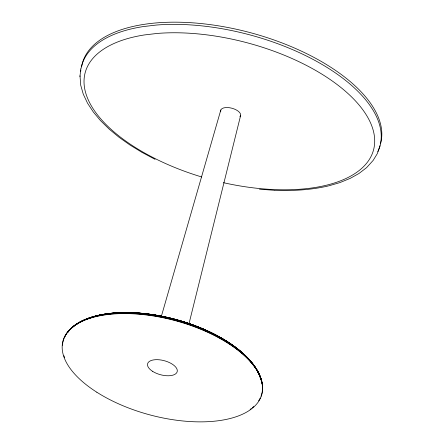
<?xml version="1.0" encoding="UTF-8"?>
<svg xmlns="http://www.w3.org/2000/svg" width="444" height="444" viewBox="0 0 444 444"><rect width="100%" height="100%" fill="white"/><g stroke="black" fill="none" stroke-linecap="round" stroke-linejoin="round"><path stroke-width="0.67" d="M141.858 152.292L129.837 144.922L118.914 137.174L109.202 129.132L100.4 120.496L93.39 112.099L87.512 103.152L83.267 94.156L80.725 85.242L80.014 75.83M79.937 76.535L80.913 68.148M188.961 323.876L240.648 115.407M161.355 316.356L220.818 109.984M380.12 145.754L377.3 153.657L373.154 160.406L366.6 167.643L358.885 173.537L350.305 178.322L339.882 182.606L328.81 185.831M328.288 185.958C310.756 190.015 292.679 190.981 274.742 190.304M259.496 189.2L274.442 190.293M142.163 152.453L155.078 159.335M260.234 398.024A102.753 48.712 15 0 1 258.624 400.871M253.774 406.499A102.753 48.712 15 0 1 252.286 407.775M251.232 408.602A102.753 48.712 15 0 1 250.139 409.401M64.569 357.587A102.753 48.712 15 0 1 63.908 355.738M62.493 345.304A102.753 48.712 15 0 1 62.798 342.751M62.915 342.124A102.753 48.712 15 0 1 171.584 319.386A102.753 48.712 15 0 1 262.188 391.952M262.071 392.579A102.753 48.712 15 0 1 261 396.253M64.796 336.979A102.525 48.607 15 0 1 65.351 335.819M65.978 334.676A102.525 48.607 15 0 1 66.672 333.555M67.038 333.006A102.525 48.607 15 0 1 179.432 321.24A102.525 48.607 15 0 1 262.315 389.643M67.743 332.556A101.954 48.335 15 0 1 68.948 330.952M70.291 329.393A101.954 48.335 15 0 1 176.301 319.952A101.954 48.335 15 0 1 261.549 381.662M72.1 327.8A101.621 48.174 15 0 1 176.901 319.98A101.621 48.174 15 0 1 261.011 379.981M76.54 324.392A101.254 48.002 15 0 1 176.351 319.736A101.254 48.002 15 0 1 258.902 374.225M260.045 377.267A101.254 48.002 15 0 1 260.573 379.076M67.377 332.767A102.259 48.479 15 0 1 171.079 318.775A102.259 48.479 15 0 1 261.466 380.658M261.877 382.689A102.259 48.479 15 0 1 262.065 384.027M87.052 319.075A100.449 47.619 15 0 1 89.022 318.298M89.633 318.076A100.449 47.619 15 0 1 248.573 359.202M249.461 360.206A100.449 47.619 15 0 1 251.537 362.715M252.392 363.819A100.449 47.619 15 0 1 253.202 364.924M79.532 322.638A100.86 47.819 15 0 1 173.809 319.008A100.86 47.819 15 0 1 255.733 368.448M257.448 371.523A100.86 47.819 15 0 1 258.047 372.749M114.946 313.209A99.561 47.203 15 0 1 118.376 312.976M133.194 312.903A99.561 47.203 15 0 1 138.395 313.203M141.02 313.414A99.561 47.203 15 0 1 146.992 314.03M148.324 314.197A99.561 47.203 15 0 1 151.004 314.557M151.676 314.652A99.561 47.203 15 0 1 171.267 318.498M171.9 318.653A99.561 47.203 15 0 1 190.526 324.242M191.175 324.47A99.561 47.203 15 0 1 209.851 332.223M210.484 332.528A99.561 47.203 15 0 1 217.876 336.336M218.47 336.663A99.561 47.203 15 0 1 223.132 339.344M224.264 340.026A99.561 47.203 15 0 1 225.38 340.715M226.484 341.414A99.561 47.203 15 0 1 229.387 343.312M230.519 344.083A99.561 47.203 15 0 1 233.267 346.031M234.865 347.214A99.561 47.203 15 0 1 237.429 349.212M240.348 351.637A99.561 47.203 15 0 1 241.852 352.969M89.993 318.12A100.011 47.414 15 0 1 93.14 317.06M97.064 315.95A100.011 47.414 15 0 1 98.324 315.64M101.559 314.918A100.011 47.414 15 0 1 111.333 313.42M113.342 313.214A100.011 47.414 15 0 1 118.837 312.826M120.241 312.759A100.011 47.414 15 0 1 132.379 312.765M133.672 312.815A100.011 47.414 15 0 1 239.71 350.882M240.665 351.698A100.011 47.414 15 0 1 242.668 353.48M133.355 313.059A99.101 46.981 15 0 1 135.931 313.187M141.142 313.564A99.101 46.981 15 0 1 142.457 313.686M144.433 313.88A99.101 46.981 15 0 1 145.76 314.03M148.418 314.346A99.101 46.981 15 0 1 149.75 314.524M151.754 314.802A99.101 46.981 15 0 1 153.091 315.001M154.434 315.212A99.101 46.981 15 0 1 155.777 315.429M157.121 315.656A99.101 46.981 15 0 1 158.469 315.895M159.812 316.145A99.101 46.981 15 0 1 161.161 316.4M161.832 316.533A99.101 46.981 15 0 1 171.256 318.626M171.922 318.792A99.101 46.981 15 0 1 177.278 320.207M178.61 320.585A99.101 46.981 15 0 1 180.597 321.162M181.257 321.362A99.101 46.981 15 0 1 190.421 324.342M191.064 324.57A99.101 46.981 15 0 1 200.566 328.227M201.188 328.488A99.101 46.981 15 0 1 209.657 332.29M210.29 332.595A99.101 46.981 15 0 1 211.544 333.205M218.831 337.035A99.101 46.981 15 0 1 220.002 337.695M226.212 341.436A99.101 46.981 15 0 1 227.961 342.563M220.718 111.533A10.295 4.878 15 0 1 232.029 108.258A10.295 4.878 15 0 1 239.899 116.778M80.703 71.256A154.418 73.21 15 0 1 80.852 69.974M81.163 68.076A154.418 73.21 15 0 1 143.079 26.607L156.316 25.053A154.418 73.21 15 0 1 313.364 59.585A154.418 73.21 15 0 1 380.336 144.35M380.186 144.972A154.418 73.21 15 0 1 377.8 151.598M223.382 182.673A149.262 70.763 15 0 0 370.568 122.949A149.262 70.763 15 0 0 157.281 33.433L144.483 34.932A149.262 70.763 15 0 0 87.401 97.841A149.262 70.763 15 0 0 201.709 176.978M81.635 66.517A154.418 73.21 15 0 1 247.885 32.018A154.418 73.21 15 0 1 380.441 144.017M152.642 371.367A15.324 7.265 15 0 0 177.045 372.116A15.324 7.265 15 0 0 157.498 359.673A15.324 7.265 15 0 0 152.642 371.367M96.848 392.241A102.947 48.807 15 0 0 260.844 397.269A102.947 48.807 15 0 0 129.498 313.647A102.947 48.807 15 0 0 96.848 392.241"/></g></svg>
